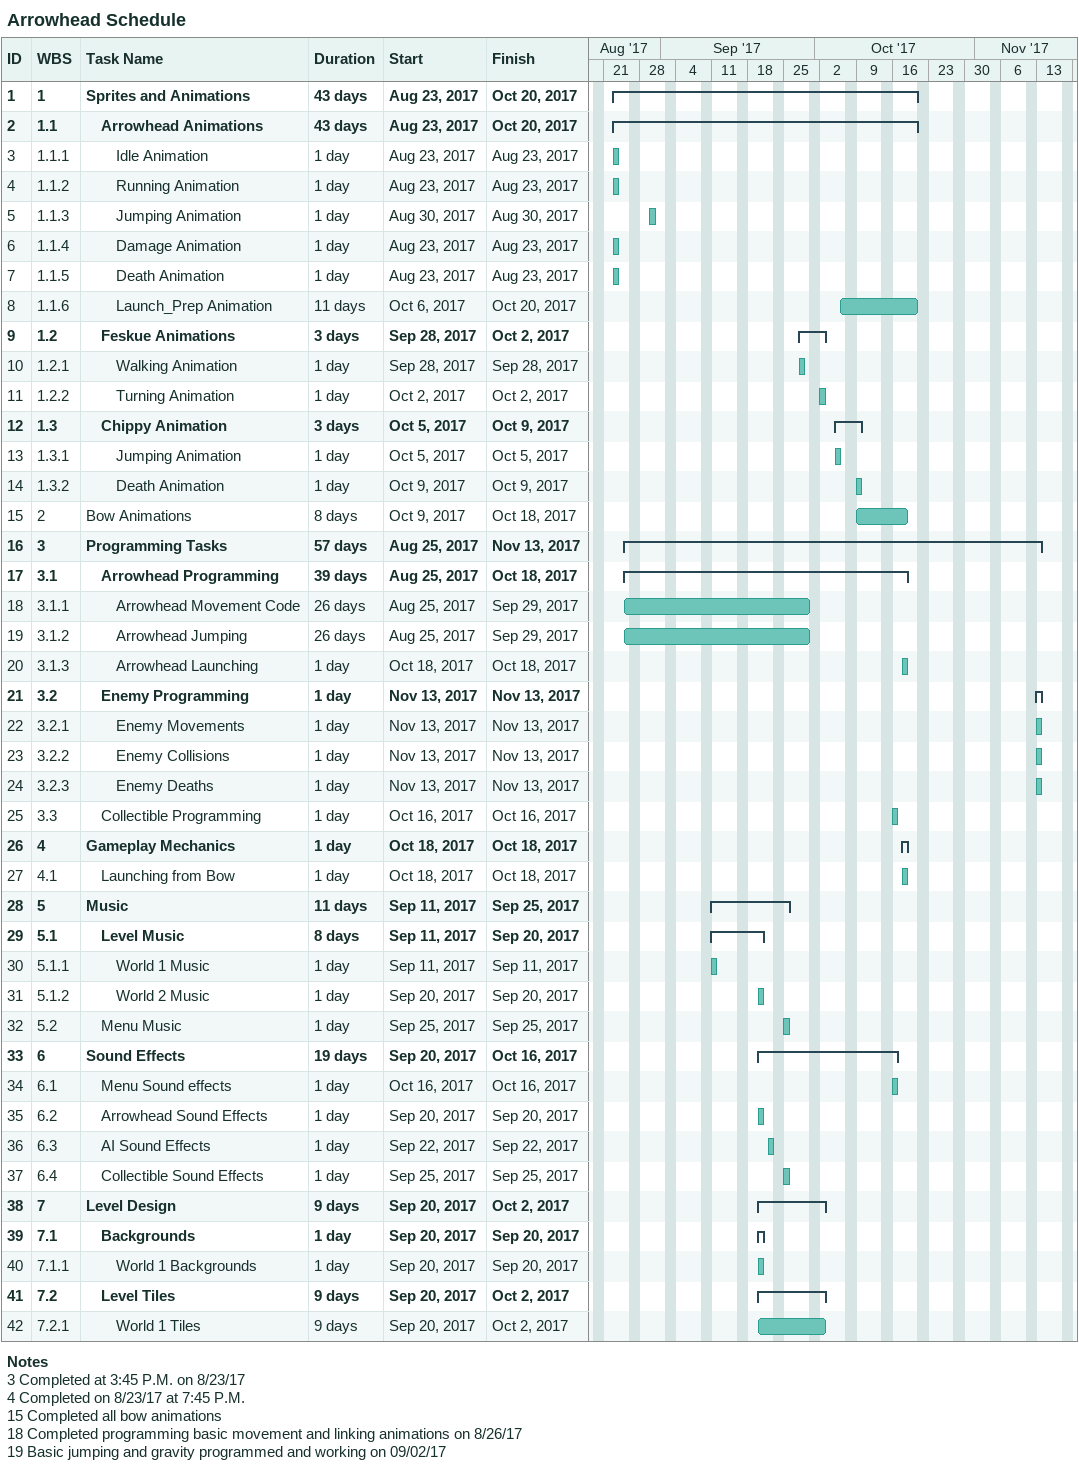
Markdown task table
Arrowhead Schedule

| ID | WBS | Task | Duration | Start | Finish |
|---|---|---|---|---|---|
| 1 | 1 | **Sprites and Animations** | 43d | 2017-08-23 | 2017-10-20 |
| 2 | 1.1 | **Arrowhead Animations** | 43d | 2017-08-23 | 2017-10-20 |
| 3 | 1.1.1 | Idle Animation | 1d | 2017-08-23 | 2017-08-23 |
| 4 | 1.1.2 | Running Animation | 1d | 2017-08-23 | 2017-08-23 |
| 5 | 1.1.3 | Jumping Animation | 1d | 2017-08-30 | 2017-08-30 |
| 6 | 1.1.4 | Damage Animation | 1d | 2017-08-23 | 2017-08-23 |
| 7 | 1.1.5 | Death Animation | 1d | 2017-08-23 | 2017-08-23 |
| 8 | 1.1.6 | Launch_Prep Animation | 11d | 2017-10-06 | 2017-10-20 |
| 9 | 1.2 | **Feskue Animations** | 3d | 2017-09-28 | 2017-10-02 |
| 10 | 1.2.1 | Walking Animation | 1d | 2017-09-28 | 2017-09-28 |
| 11 | 1.2.2 | Turning Animation | 1d | 2017-10-02 | 2017-10-02 |
| 12 | 1.3 | **Chippy Animation** | 3d | 2017-10-05 | 2017-10-09 |
| 13 | 1.3.1 | Jumping Animation | 1d | 2017-10-05 | 2017-10-05 |
| 14 | 1.3.2 | Death Animation | 1d | 2017-10-09 | 2017-10-09 |
| 15 | 2 | Bow Animations | 8d | 2017-10-09 | 2017-10-18 |
| 16 | 3 | **Programming Tasks** | 57d | 2017-08-25 | 2017-11-13 |
| 17 | 3.1 | **Arrowhead Programming** | 39d | 2017-08-25 | 2017-10-18 |
| 18 | 3.1.1 | Arrowhead Movement Code | 26d | 2017-08-25 | 2017-09-29 |
| 19 | 3.1.2 | Arrowhead Jumping | 26d | 2017-08-25 | 2017-09-29 |
| 20 | 3.1.3 | Arrowhead Launching | 1d | 2017-10-18 | 2017-10-18 |
| 21 | 3.2 | **Enemy Programming** | 1d | 2017-11-13 | 2017-11-13 |
| 22 | 3.2.1 | Enemy Movements | 1d | 2017-11-13 | 2017-11-13 |
| 23 | 3.2.2 | Enemy Collisions | 1d | 2017-11-13 | 2017-11-13 |
| 24 | 3.2.3 | Enemy Deaths | 1d | 2017-11-13 | 2017-11-13 |
| 25 | 3.3 | Collectible Programming | 1d | 2017-10-16 | 2017-10-16 |
| 26 | 4 | **Gameplay Mechanics** | 1d | 2017-10-18 | 2017-10-18 |
| 27 | 4.1 | Launching from Bow | 1d | 2017-10-18 | 2017-10-18 |
| 28 | 5 | **Music** | 11d | 2017-09-11 | 2017-09-25 |
| 29 | 5.1 | **Level Music** | 8d | 2017-09-11 | 2017-09-20 |
| 30 | 5.1.1 | World 1 Music | 1d | 2017-09-11 | 2017-09-11 |
| 31 | 5.1.2 | World 2 Music | 1d | 2017-09-20 | 2017-09-20 |
| 32 | 5.2 | Menu Music | 1d | 2017-09-25 | 2017-09-25 |
| 33 | 6 | **Sound Effects** | 19d | 2017-09-20 | 2017-10-16 |
| 34 | 6.1 | Menu Sound effects | 1d | 2017-10-16 | 2017-10-16 |
| 35 | 6.2 | Arrowhead Sound Effects | 1d | 2017-09-20 | 2017-09-20 |
| 36 | 6.3 | AI Sound Effects | 1d | 2017-09-22 | 2017-09-22 |
| 37 | 6.4 | Collectible Sound Effects | 1d | 2017-09-25 | 2017-09-25 |
| 38 | 7 | **Level Design** | 9d | 2017-09-20 | 2017-10-02 |
| 39 | 7.1 | **Backgrounds** | 1d | 2017-09-20 | 2017-09-20 |
| 40 | 7.1.1 | World 1 Backgrounds | 1d | 2017-09-20 | 2017-09-20 |
| 41 | 7.2 | **Level Tiles** | 9d | 2017-09-20 | 2017-10-02 |
| 42 | 7.2.1 | World 1 Tiles | 9d | 2017-09-20 | 2017-10-02 |

Notes
- 3: Completed at 3:45 P.M. on 8/23/17
- 4: Completed on 8/23/17 at 7:45 P.M.
- 15: Completed all bow animations
- 18: Completed programming basic movement and linking animations on 8/26/17
- 19: Basic jumping and gravity programmed and working on 09/02/17
